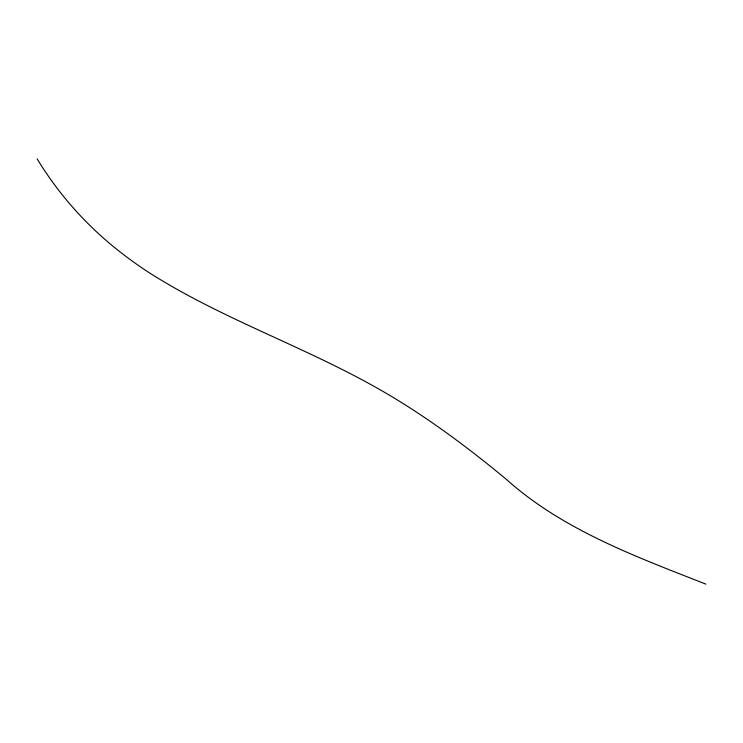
<?xml version="1.0" encoding="UTF-8"?>
<svg xmlns="http://www.w3.org/2000/svg" width="743" height="743" viewBox="0 0 743 743"><rect width="100%" height="100%" fill="white"/><g stroke="black" fill="none" stroke-linecap="round" stroke-linejoin="round"><path stroke-width="1.11" d="M705.85 584.128C635.85 556.572 562.609 529.954 505.76 478.845C471.471 450.472 435.788 423.649 397.876 400.282A689.012 397.793 0 0 0 374.128 386.397C300.841 345.346 220.467 318.004 149.417 272.848A518.261 299.215 0 0 1 109.249 243.1C80.903 219.12 56.412 190.626 37.15 158.872"/></g></svg>
